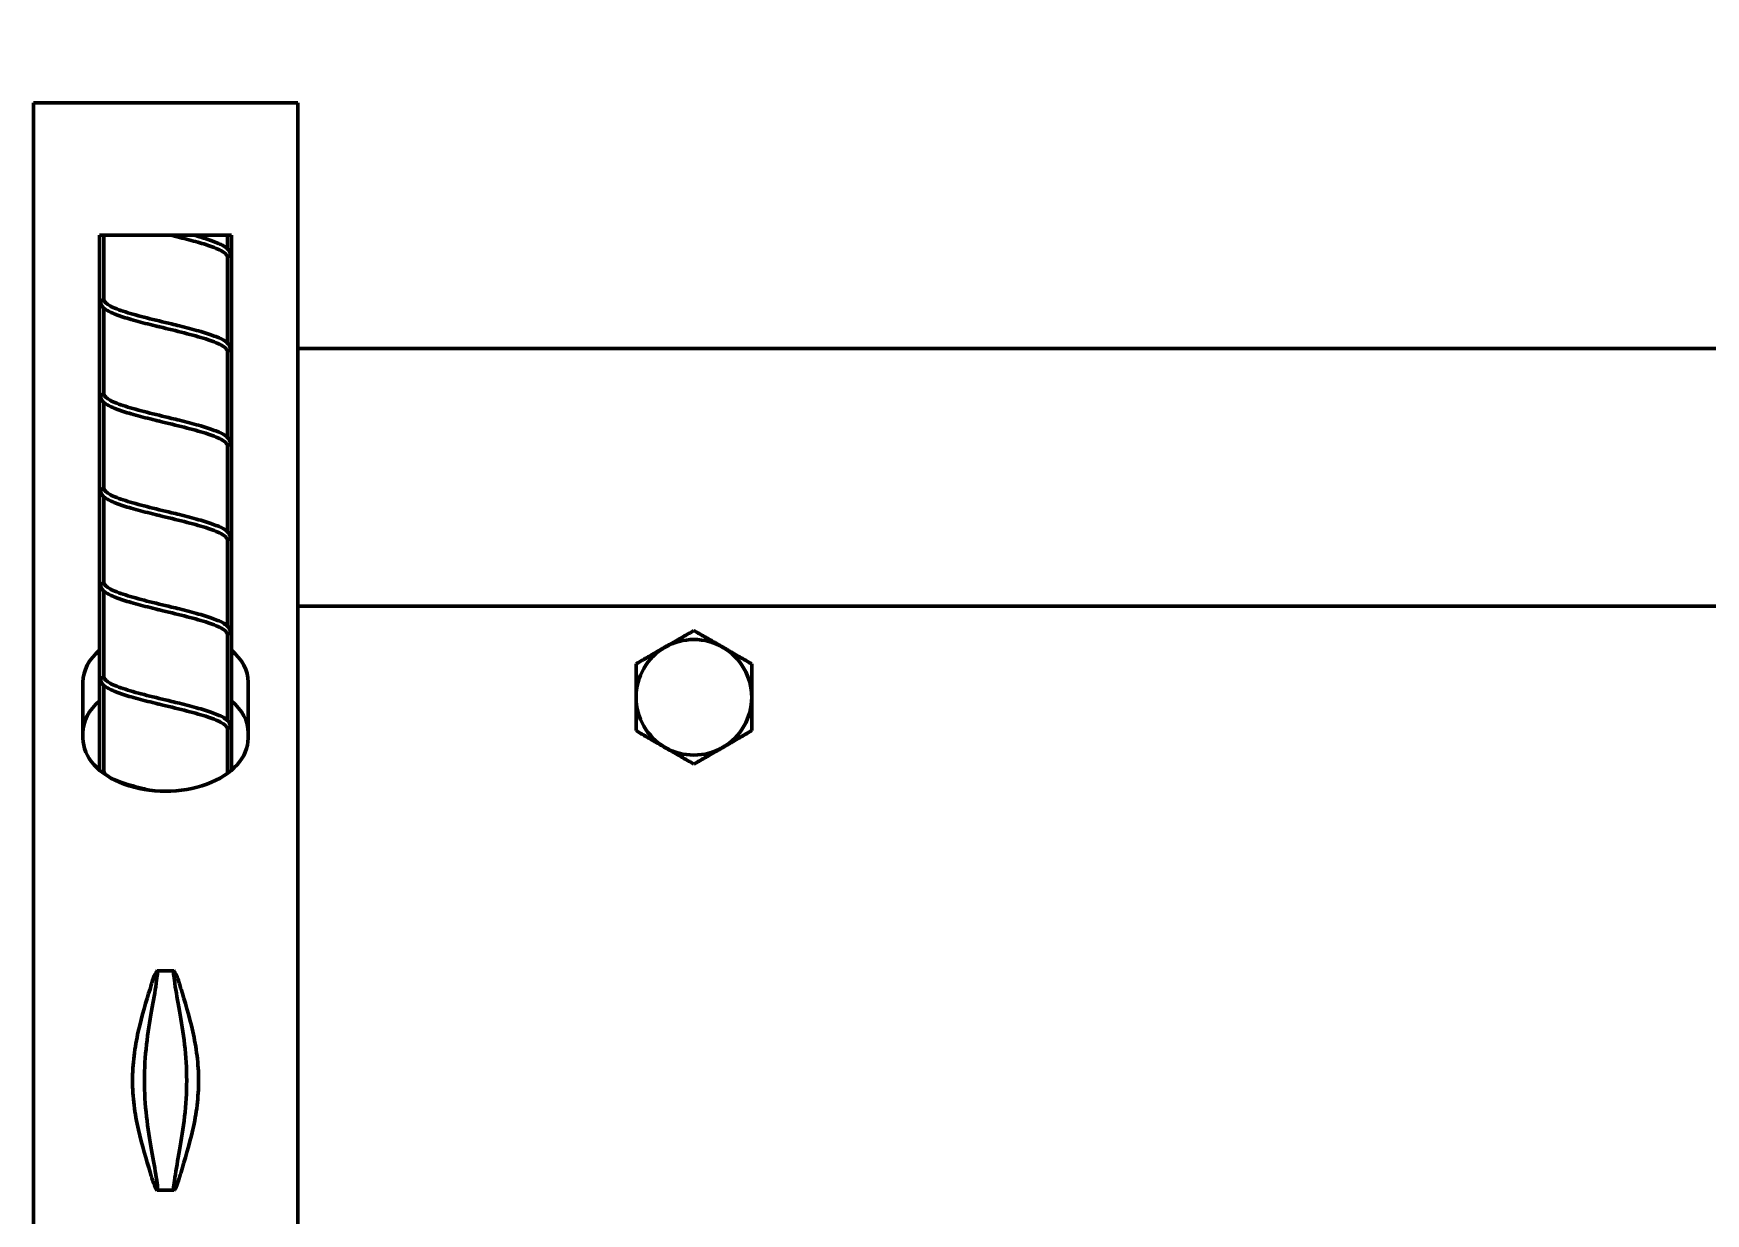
# Model space of a CAD drawing. Header units: inches. Extents: x 31 to 195, y 77 to 126.
# Drawn here: x 147.43 to 153.76, y 88.48 to 92.95 of the extents above; entities that cross this region are included whole.
import ezdxf

# ---------------------------------------------------------------- set-up
doc = ezdxf.new("R2010")
doc.units = ezdxf.units.IN
doc.header["$LTSCALE"] = 8
doc.header["$MEASUREMENT"] = 0
doc.layers.add('Visible (ANSI)', color=7, linetype='Continuous', lineweight=50)
doc.styles.get("Standard").update_dxf_attribs({"font": 'romans.shx'})
doc.dimstyles.get("Standard").update_dxf_attribs({"dimtxt": 1.5, "dimasz": 0.75, "dimexe": 0.5, "dimexo": 0.5, "dimgap": 0.5, "dimtad": 0, "dimtih": 1, "dimtoh": 1, "dimdec": 5, "dimzin": 0, "dimdsep": 46, "dimlunit": 5, "dimtxsty": 'Standard', "dimcen": 0, "dimclrd": 256, "dimclre": 256, "dimclrt": 256, "dimadec": 0, "dimazin": 0, "dimtfac": 0.75, "dimtdec": 5, "dimtofl": 0, "dimtmove": 0, "dimatfit": 3, "dimfxl": 0, "dimtolj": 1, "dimtzin": 0, "dimlwd": -1, "dimlwe": -1, "dimarcsym": 0})

# ---------------------------------------------------------------- blocks, each defined once
blk = doc.blocks.new('*D9')
for p, q in [((69.4331, 91.283), (69.4331, 102.0518)), ((191.9331, 93.938), (191.9331, 102.0518)), ((70.1831, 101.5518), (122.0726, 101.5518)), ((191.1831, 101.5518), (136.6976, 101.5518))]:
    blk.add_line(p, q)
for points in [[(70.1831, 101.6768), (70.1831, 101.4268), (69.4331, 101.5518)], [(191.1831, 101.6768), (191.1831, 101.4268), (191.9331, 101.5518)]]:
    blk.add_solid(points)
at = {"layer": 'Defpoints', "color": 0}
for p in [(191.9331, 101.5518), (191.9331, 93.438), (69.4331, 90.783)]:
    blk.add_point(p, dxfattribs=at)
at = {"insert": (129.3851, 101.5518), "char_height": 1.5, "attachment_point": 5}
blk.add_mtext('\\A1;122{\\H0.750000x;\\S1/2;} [3111]', dxfattribs=at)

msp = doc.modelspace()

# ---------------------------------------------------------------- linework, layer by layer
at = {"layer": 'Visible (ANSI)'}
for p, q in [((147.433108, 91.866955), (147.433108, 92.687955)), ((147.433108, 92.687955), (148.433108, 92.687955)), ((148.433108, 92.687955), (148.433108, 91.866955)), ((147.683733, 92.187955), (147.699213, 92.187955)), ((147.683733, 92.187955), (147.683733, 90.162138)), ((147.699213, 92.187955), (147.948878, 92.187955)), ((147.699213, 92.187955), (147.699213, 91.942249)), ((147.948878, 92.187955), (147.996271, 92.187955)), ((147.996271, 92.187955), (148.035968, 92.187955)), ((148.035968, 92.187955), (148.167003, 92.187955)), ((148.167003, 92.187955), (148.182483, 92.187955)), ((148.167003, 92.136504), (148.167003, 92.187955)), ((148.182483, 92.187955), (148.182483, 90.162138)), ((148.167003, 91.779419), (148.167003, 92.106135)), ((147.699213, 91.9116), (147.699213, 91.585106)), ((147.433108, 91.771199), (147.433108, 91.866955)), ((148.433108, 91.771199), (148.433108, 91.866955)), ((147.433108, 89.738618), (147.433108, 91.771199)), ((148.433108, 89.738618), (148.433108, 91.771199)), ((148.167003, 91.422276), (148.167003, 91.748992)), ((148.433108, 91.758955), (165.808108, 91.758955)), ((147.699213, 91.554457), (147.699213, 91.227963)), ((148.167003, 91.065133), (148.167003, 91.391849)), ((147.699213, 91.197314), (147.699213, 90.87082)), ((148.167003, 90.707991), (148.167003, 91.034706)), ((147.699213, 90.840171), (147.699213, 90.513677)), ((165.808108, 90.782955), (148.433108, 90.782955)), ((149.933017, 90.690545), (149.932613, 90.690545)), ((149.933017, 90.690545), (150.151766, 90.56425)), ((148.167003, 90.350848), (148.167003, 90.677564)), ((150.151766, 90.56425), (150.151361, 90.56425)), ((150.151766, 90.56425), (150.151766, 90.311659)), ((147.620608, 90.283195), (147.620608, 90.495315)), ((148.245608, 90.495315), (148.245608, 90.283195)), ((147.699213, 90.483028), (147.699213, 90.156534)), ((148.167003, 90.149982), (148.167003, 90.320421)), ((150.151766, 90.311659), (149.933017, 90.185364)), ((150.151766, 90.311659), (150.151361, 90.311659)), ((149.933017, 90.185364), (149.932613, 90.185364)), ((147.433108, 89.738618), (147.433108, 89.451351)), ((148.433108, 89.451351), (148.433108, 89.738618)), ((147.433108, 88.584217), (147.433108, 89.451351)), ((148.433108, 89.451351), (148.433108, 88.584217)), ((147.964372, 89.402207), (147.901513, 89.402182)), ((147.433108, 88.584217), (147.433108, 88.214914)), ((147.964702, 88.572207), (147.901843, 88.572182)), ((148.433108, 88.214914), (148.433108, 88.584217))]:
    msp.add_line(p, q, dxfattribs=at)
for centre, major_axis, ratio, start_param, end_param in [((149.932542, 90.437955), (0, -0.21875), 0.99999345, 3.66519143, 4.71238898), ((149.932542, 90.437955), (0, 0.21875), 0.99999345, 5.75958653, 6.80678408), ((149.932542, 90.437955), (0, 0.21875), 0.99999345, 4.71238898, 5.75958653), ((147.933108, 90.495315), (-0.3125, 0), 0.64278761, 5.63635823, 6.28318531), ((147.933108, 90.495315), (0.3125, 0), 0.64278761, 0, 0.64682707), ((149.932542, 90.437955), (0, -0.21875), 0.99999345, 4.71238898, 5.75958653), ((149.932542, 90.437955), (0, 0.21875), 0.99999345, 3.66519143, 4.71238898), ((147.933108, 90.303804), (-0.3125, 0), 0.64278761, 5.63635823, 6.28318531), ((147.933108, 90.303804), (0.3125, 0), 0.64278761, 0, 0.64682707), ((147.933108, 90.283195), (0.3125, 0), 0.64278761, 3.14159265, 6.28318531), ((149.932542, 90.437955), (0, -0.21875), 0.99999345, 5.75958653, 6.80678408)]:
    msp.add_ellipse(centre, major_axis=major_axis, ratio=ratio, start_param=start_param, end_param=end_param, dxfattribs=at)
for points, knots in [([(148.167003, 92.106135), (148.164993, 92.113752), (148.156704, 92.121294), (148.12855, 92.136529), (148.108971, 92.144071), (148.066041, 92.157745), (148.044558, 92.163764), (147.998289, 92.175879), (147.973797, 92.181897), (147.948878, 92.187955)], [0, 0, 0, 0, 0.246279009, 0.246279009, 0.492558018, 0.492558018, 0.68839115, 0.68839115, 0.884224282, 0.884224282, 0.884224282, 0.884224282]), ([(148.035968, 92.187955), (148.0599, 92.181533), (148.082239, 92.175024), (148.120177, 92.162143), (148.136281, 92.15563), (148.161281, 92.142097), (148.170283, 92.135406), (148.176147, 92.123961), (148.177038, 92.12156), (148.177577, 92.118797)], [0, 0, 0, 0, 0.206584828, 0.206584828, 0.411578552, 0.411578552, 0.623795508, 0.623795508, 0.673665679, 0.673665679, 0.673665679, 0.673665679]), ([(148.177868, 92.116002), (148.177875, 92.115596), (148.177865, 92.115189), (148.17776, 92.113581), (148.177534, 92.112409), (148.176723, 92.110392), (148.176198, 92.109574), (148.174776, 92.108156), (148.173902, 92.107615), (148.171731, 92.106721), (148.17037, 92.106422), (148.168262, 92.106197), (148.167636, 92.106156), (148.167003, 92.106135)], [0.1686954046, 0.1686954046, 0.1686954046, 0.1686954046, 0.1719430281, 0.1719430281, 0.1816510011, 0.1816510011, 0.1903114508, 0.1903114508, 0.1995096788, 0.1995096788, 0.2105702879, 0.2105702879, 0.215094254, 0.215094254, 0.215094254, 0.215094254]), ([(147.688625, 91.929231), (147.68853, 91.929715), (147.68846, 91.930207), (147.68836, 91.931268), (147.688338, 91.931839), (147.688347, 91.932407)], [0.38527842269, 0.38527842269, 0.38527842269, 0.38527842269, 0.38905853176, 0.38905853176, 0.39336742712, 0.39336742712, 0.39336742712, 0.39336742712]), ([(147.688347, 91.932407), (147.688354, 91.932871), (147.688383, 91.933334), (147.688542, 91.934778), (147.688754, 91.935737), (147.689095, 91.936631), (147.689486, 91.937656), (147.690029, 91.938546), (147.691502, 91.940076), (147.692401, 91.940658), (147.694617, 91.941611), (147.695983, 91.941929), (147.698046, 91.942174), (147.698626, 91.942221), (147.699213, 91.942249)], [0.3933674271, 0.3933674271, 0.3933674271, 0.3933674271, 0.3968863183, 0.3968863183, 0.40448876, 0.40448876, 0.40448876, 0.413214072, 0.413214072, 0.4222861104, 0.4222861104, 0.4329092095, 0.4329092095, 0.4369570776, 0.4369570776, 0.4369570776, 0.4369570776]), ([(147.894272, 91.844102), (147.868605, 91.850413), (147.843264, 91.856806), (147.797405, 91.869383), (147.776286, 91.875723), (147.740091, 91.888478), (147.724729, 91.895023), (147.701389, 91.908713), (147.693211, 91.915309), (147.689229, 91.926658), (147.688884, 91.927902), (147.688625, 91.929231)], [0, 0, 0, 0, 0.203430746, 0.203430746, 0.404937263, 0.404937263, 0.610847612, 0.610847612, 0.824043032, 0.824043032, 0.848613207, 0.848613207, 0.848613207, 0.848613207]), ([(147.699213, 91.942249), (147.701222, 91.934631), (147.709512, 91.92709), (147.737665, 91.911855), (147.757244, 91.904313), (147.805073, 91.889078), (147.832838, 91.881536), (147.892764, 91.866301), (147.924318, 91.85876), (147.965705, 91.848676), (147.97573, 91.846218), (147.985598, 91.843762)], [0, 0, 0, 0, 0.24627901, 0.24627901, 0.49255802, 0.49255802, 0.73883703, 0.73883703, 0.98511604, 0.98511604, 1.06484963, 1.06484963, 1.06484963, 1.06484963]), ([(148.167003, 91.748992), (148.164993, 91.75661), (148.156704, 91.764151), (148.12855, 91.779386), (148.108971, 91.786928), (148.061143, 91.802163), (148.033377, 91.809704), (147.973451, 91.824939), (147.941897, 91.832481), (147.905147, 91.841435), (147.89969, 91.842769), (147.894272, 91.844102)], [0, 0, 0, 0, 0.24627901, 0.24627901, 0.49255802, 0.49255802, 0.73883703, 0.73883703, 0.98511604, 0.98511604, 1.02832352, 1.02832352, 1.02832352, 1.02832352]), ([(147.985598, 91.843763), (148.011061, 91.837426), (148.035931, 91.831009), (148.08041, 91.818374), (148.100605, 91.812002), (148.134656, 91.799136), (148.14875, 91.792527), (148.168653, 91.778941), (148.175426, 91.772673), (148.177577, 91.761654)], [0, 0, 0, 0, 0.203969624, 0.203969624, 0.406026718, 0.406026718, 0.612891389, 0.612891389, 0.811777187, 0.811777187, 0.811777187, 0.811777187]), ([(148.177577, 91.761654), (148.177587, 91.761601), (148.177598, 91.761547), (148.177766, 91.760633), (148.177854, 91.759745), (148.177868, 91.75886)], [0.46052507914, 0.46052507914, 0.46052507914, 0.46052507914, 0.46095577741, 0.46095577741, 0.46790440995, 0.46790440995, 0.46790440995, 0.46790440995]), ([(148.177868, 91.75886), (148.177876, 91.758362), (148.17786, 91.757865), (148.177719, 91.75619), (148.177473, 91.755048), (148.176621, 91.753067), (148.176067, 91.752261), (148.174584, 91.750874), (148.173677, 91.750352), (148.171435, 91.749497), (148.170031, 91.749221), (148.168007, 91.749038), (148.167507, 91.749009), (148.167003, 91.748992)], [0.46790441, 0.46790441, 0.46790441, 0.46790441, 0.4718081582, 0.4718081582, 0.4812317107, 0.4812317107, 0.4898713876, 0.4898713876, 0.4991058623, 0.4991058623, 0.5102974269, 0.5102974269, 0.5138992072, 0.5138992072, 0.5138992072, 0.5138992072]), ([(147.688347, 91.575265), (147.688349, 91.575402), (147.688353, 91.57554), (147.688415, 91.576984), (147.688637, 91.578265), (147.689458, 91.58046), (147.689996, 91.581356), (147.691456, 91.582896), (147.692348, 91.583484), (147.694547, 91.584447), (147.695904, 91.584771), (147.697986, 91.585027), (147.698595, 91.585076), (147.699213, 91.585106)], [0.21131415, 0.21131415, 0.21131415, 0.21131415, 0.2123574004, 0.2123574004, 0.222267899, 0.222267899, 0.2310167329, 0.2310167329, 0.2400883716, 0.2400883716, 0.25069229, 0.25069229, 0.2549544298, 0.2549544298, 0.2549544298, 0.2549544298]), ([(147.894272, 91.486959), (147.868605, 91.493271), (147.843264, 91.499663), (147.797405, 91.51224), (147.776286, 91.518581), (147.740091, 91.531335), (147.724729, 91.537881), (147.701389, 91.55157), (147.693211, 91.558166), (147.689229, 91.569515), (147.688884, 91.570759), (147.688625, 91.572088)], [0, 0, 0, 0, 0.203430746, 0.203430746, 0.404937263, 0.404937263, 0.610847612, 0.610847612, 0.824043032, 0.824043032, 0.848613207, 0.848613207, 0.848613207, 0.848613207]), ([(147.699213, 91.585106), (147.701222, 91.577488), (147.709512, 91.569947), (147.737665, 91.554712), (147.757244, 91.54717), (147.805073, 91.531935), (147.832838, 91.524394), (147.892764, 91.509159), (147.924318, 91.501617), (147.965705, 91.491533), (147.97573, 91.489075), (147.985598, 91.48662)], [0, 0, 0, 0, 0.24627901, 0.24627901, 0.49255802, 0.49255802, 0.73883703, 0.73883703, 0.98511604, 0.98511604, 1.06484963, 1.06484963, 1.06484963, 1.06484963]), ([(148.167003, 91.391849), (148.164993, 91.399467), (148.156704, 91.407008), (148.12855, 91.422243), (148.108971, 91.429785), (148.061143, 91.44502), (148.033377, 91.452562), (147.973451, 91.467797), (147.941897, 91.475338), (147.905147, 91.484292), (147.89969, 91.485626), (147.894272, 91.486959)], [0, 0, 0, 0, 0.24627901, 0.24627901, 0.49255802, 0.49255802, 0.73883703, 0.73883703, 0.98511604, 0.98511604, 1.02832352, 1.02832352, 1.02832352, 1.02832352]), ([(147.985598, 91.48662), (148.011061, 91.480283), (148.035931, 91.473866), (148.08041, 91.461231), (148.100605, 91.454859), (148.134656, 91.441993), (148.14875, 91.435385), (148.168653, 91.421798), (148.175426, 91.41553), (148.177577, 91.404511)], [0, 0, 0, 0, 0.203969624, 0.203969624, 0.406026718, 0.406026718, 0.612891389, 0.612891389, 0.811777187, 0.811777187, 0.811777187, 0.811777187]), ([(148.177868, 91.401717), (148.177889, 91.400409), (148.17775, 91.399101), (148.177098, 91.396883), (148.17666, 91.395984), (148.175428, 91.39442), (148.174666, 91.393808), (148.172744, 91.392772), (148.171535, 91.392397), (148.169172, 91.391982), (148.168104, 91.391886), (148.167003, 91.391849)], [0.4021176952, 0.4021176952, 0.4021176952, 0.4021176952, 0.4120822148, 0.4120822148, 0.4204192736, 0.4204192736, 0.4288881644, 0.4288881644, 0.438800787, 0.438800787, 0.4462121572, 0.4462121572, 0.4462121572, 0.4462121572]), ([(147.688347, 91.218122), (147.688349, 91.218253), (147.688353, 91.218384), (147.688413, 91.219823), (147.688633, 91.221106), (147.689452, 91.223305), (147.689988, 91.224202), (147.691445, 91.225745), (147.692335, 91.226334), (147.69453, 91.227299), (147.695885, 91.227624), (147.697971, 91.227883), (147.698588, 91.227933), (147.699213, 91.227963)], [0.2009056884, 0.2009056884, 0.2009056884, 0.2009056884, 0.2018765812, 0.2018765812, 0.2115669825, 0.2115669825, 0.2201198577, 0.2201198577, 0.2289872037, 0.2289872037, 0.2393534462, 0.2393534462, 0.243575466, 0.243575466, 0.243575466, 0.243575466]), ([(147.894272, 91.129816), (147.868605, 91.136128), (147.843264, 91.142521), (147.797405, 91.155097), (147.776286, 91.161438), (147.740091, 91.174192), (147.724729, 91.180738), (147.701389, 91.194428), (147.693211, 91.201023), (147.689229, 91.212372), (147.688884, 91.213616), (147.688625, 91.214945)], [0, 0, 0, 0, 0.203430746, 0.203430746, 0.404937263, 0.404937263, 0.610847612, 0.610847612, 0.824043032, 0.824043032, 0.848613207, 0.848613207, 0.848613207, 0.848613207]), ([(147.699213, 91.227963), (147.701222, 91.220346), (147.709512, 91.212804), (147.737665, 91.197569), (147.757244, 91.190027), (147.805073, 91.174792), (147.832838, 91.167251), (147.892764, 91.152016), (147.924318, 91.144474), (147.965705, 91.13439), (147.97573, 91.131932), (147.985598, 91.129477)], [0, 0, 0, 0, 0.24627901, 0.24627901, 0.49255802, 0.49255802, 0.73883703, 0.73883703, 0.98511604, 0.98511604, 1.06484963, 1.06484963, 1.06484963, 1.06484963]), ([(148.167003, 91.034706), (148.164993, 91.042324), (148.156704, 91.049865), (148.12855, 91.0651), (148.108971, 91.072642), (148.061143, 91.087877), (148.033377, 91.095419), (147.973451, 91.110654), (147.941897, 91.118195), (147.905147, 91.127149), (147.89969, 91.128483), (147.894272, 91.129816)], [0, 0, 0, 0, 0.24627901, 0.24627901, 0.49255802, 0.49255802, 0.73883703, 0.73883703, 0.98511604, 0.98511604, 1.02832352, 1.02832352, 1.02832352, 1.02832352]), ([(147.985598, 91.129477), (148.011061, 91.123141), (148.035931, 91.116723), (148.08041, 91.104088), (148.100605, 91.097716), (148.134656, 91.08485), (148.14875, 91.078242), (148.168653, 91.064655), (148.175426, 91.058388), (148.177577, 91.047368)], [0, 0, 0, 0, 0.203969624, 0.203969624, 0.406026718, 0.406026718, 0.612891389, 0.612891389, 0.811777187, 0.811777187, 0.811777187, 0.811777187]), ([(148.177868, 91.044574), (148.177875, 91.044167), (148.177865, 91.043761), (148.17776, 91.042152), (148.177534, 91.04098), (148.176723, 91.038963), (148.176198, 91.038145), (148.174776, 91.036727), (148.173902, 91.036186), (148.171731, 91.035292), (148.17037, 91.034993), (148.168262, 91.034768), (148.167636, 91.034727), (148.167003, 91.034706)], [0.1686954076, 0.1686954076, 0.1686954076, 0.1686954076, 0.1719430384, 0.1719430384, 0.1816510101, 0.1816510101, 0.1903114601, 0.1903114601, 0.1995096894, 0.1995096894, 0.2105703006, 0.2105703006, 0.2150942591, 0.2150942591, 0.2150942591, 0.2150942591]), ([(147.688625, 90.857803), (147.688623, 90.857815), (147.68862, 90.857828), (147.68842, 90.858867), (147.68833, 90.859927), (147.688347, 90.860979)], [0.38500383075, 0.38500383075, 0.38500383075, 0.38500383075, 0.38510172901, 0.38510172901, 0.39310559113, 0.39310559113, 0.39310559113, 0.39310559113]), ([(147.688347, 90.860979), (147.688348, 90.861074), (147.688351, 90.861168), (147.688392, 90.862367), (147.688549, 90.863461), (147.688853, 90.864488), (147.689173, 90.865566), (147.689646, 90.86653), (147.690968, 90.86819), (147.691781, 90.868836), (147.69381, 90.869909), (147.695063, 90.870291), (147.697339, 90.870683), (147.698264, 90.870775), (147.699213, 90.87082)], [0.3931055911, 0.3931055911, 0.3931055911, 0.3931055911, 0.39382745, 0.39382745, 0.4022393216, 0.4022393216, 0.4022393216, 0.4110709678, 0.4110709678, 0.4199548112, 0.4199548112, 0.4300993339, 0.4300993339, 0.4365690112, 0.4365690112, 0.4365690112, 0.4365690112]), ([(147.894272, 90.772673), (147.868605, 90.778985), (147.843264, 90.785378), (147.797405, 90.797954), (147.776286, 90.804295), (147.740091, 90.817049), (147.724729, 90.823595), (147.701389, 90.837285), (147.693211, 90.84388), (147.689229, 90.855229), (147.688884, 90.856473), (147.688625, 90.857803)], [0, 0, 0, 0, 0.203430746, 0.203430746, 0.404937263, 0.404937263, 0.610847612, 0.610847612, 0.824043032, 0.824043032, 0.848613207, 0.848613207, 0.848613207, 0.848613207]), ([(147.699213, 90.87082), (147.701222, 90.863203), (147.709512, 90.855661), (147.737665, 90.840426), (147.757244, 90.832884), (147.805073, 90.817649), (147.832838, 90.810108), (147.892764, 90.794873), (147.924318, 90.787331), (147.965705, 90.777248), (147.97573, 90.774789), (147.985598, 90.772334)], [0, 0, 0, 0, 0.24627901, 0.24627901, 0.49255802, 0.49255802, 0.73883703, 0.73883703, 0.98511604, 0.98511604, 1.06484963, 1.06484963, 1.06484963, 1.06484963]), ([(148.167003, 90.677564), (148.164993, 90.685181), (148.156704, 90.692723), (148.12855, 90.707958), (148.108971, 90.715499), (148.061143, 90.730734), (148.033377, 90.738276), (147.973451, 90.753511), (147.941897, 90.761052), (147.905147, 90.770006), (147.89969, 90.77134), (147.894272, 90.772673)], [0, 0, 0, 0, 0.24627901, 0.24627901, 0.49255802, 0.49255802, 0.73883703, 0.73883703, 0.98511604, 0.98511604, 1.02832352, 1.02832352, 1.02832352, 1.02832352]), ([(147.985598, 90.772334), (148.011061, 90.765998), (148.035931, 90.75958), (148.08041, 90.746946), (148.100605, 90.740573), (148.134656, 90.727707), (148.14875, 90.721099), (148.168653, 90.707513), (148.175426, 90.701245), (148.177577, 90.690225)], [0, 0, 0, 0, 0.203969624, 0.203969624, 0.406026718, 0.406026718, 0.612891389, 0.612891389, 0.811777187, 0.811777187, 0.811777187, 0.811777187]), ([(148.177868, 90.687431), (148.177882, 90.686565), (148.177824, 90.685699), (148.177495, 90.68376), (148.177166, 90.682733), (148.176157, 90.680948), (148.17552, 90.680233), (148.17388, 90.679014), (148.172858, 90.678547), (148.17031, 90.677823), (148.168763, 90.677628), (148.167076, 90.677566), (148.16704, 90.677565), (148.167003, 90.677564)], [0.1917944745, 0.1917944745, 0.1917944745, 0.1917944745, 0.1985404851, 0.1985404851, 0.2074376132, 0.2074376132, 0.2159419531, 0.2159419531, 0.2253186601, 0.2253186601, 0.2363971454, 0.2363971454, 0.2366448624, 0.2366448624, 0.2366448624, 0.2366448624]), ([(148.177577, 90.690225), (148.177662, 90.689792), (148.177728, 90.689354), (148.177829, 90.688422), (148.177861, 90.687927), (148.177868, 90.687431)], [0.18445781328, 0.18445781328, 0.18445781328, 0.18445781328, 0.1879342681, 0.1879342681, 0.19179447447, 0.19179447447, 0.19179447447, 0.19179447447]), ([(147.688347, 90.503836), (147.688349, 90.503967), (147.688353, 90.504098), (147.688413, 90.505537), (147.688633, 90.506821), (147.689452, 90.509019), (147.689988, 90.509916), (147.691445, 90.511459), (147.692335, 90.512048), (147.69453, 90.513013), (147.695885, 90.513338), (147.697971, 90.513597), (147.698588, 90.513647), (147.699213, 90.513677)], [0.2009057466, 0.2009057466, 0.2009057466, 0.2009057466, 0.2018765993, 0.2018765993, 0.2115670083, 0.2115670083, 0.2201198848, 0.2201198848, 0.228987227, 0.228987227, 0.2393534612, 0.2393534612, 0.2435755227, 0.2435755227, 0.2435755227, 0.2435755227]), ([(147.894272, 90.41553), (147.868605, 90.421842), (147.843264, 90.428235), (147.797405, 90.440812), (147.776286, 90.447152), (147.740091, 90.459906), (147.724729, 90.466452), (147.701389, 90.480142), (147.693211, 90.486737), (147.689229, 90.498086), (147.688884, 90.49933), (147.688625, 90.50066)], [0, 0, 0, 0, 0.203430746, 0.203430746, 0.404937263, 0.404937263, 0.610847612, 0.610847612, 0.824043032, 0.824043032, 0.848613207, 0.848613207, 0.848613207, 0.848613207]), ([(147.699213, 90.513677), (147.701222, 90.50606), (147.709512, 90.498518), (147.737665, 90.483283), (147.757244, 90.475742), (147.805073, 90.460507), (147.832838, 90.452965), (147.892764, 90.43773), (147.924318, 90.430188), (147.965705, 90.420105), (147.97573, 90.417646), (147.985598, 90.415191)], [0, 0, 0, 0, 0.24627901, 0.24627901, 0.49255802, 0.49255802, 0.73883703, 0.73883703, 0.98511604, 0.98511604, 1.06484963, 1.06484963, 1.06484963, 1.06484963]), ([(148.167003, 90.320421), (148.164993, 90.328038), (148.156704, 90.33558), (148.12855, 90.350815), (148.108971, 90.358356), (148.061143, 90.373591), (148.033377, 90.381133), (147.973451, 90.396368), (147.941897, 90.40391), (147.905147, 90.412863), (147.89969, 90.414198), (147.894272, 90.41553)], [0, 0, 0, 0, 0.24627901, 0.24627901, 0.49255802, 0.49255802, 0.73883703, 0.73883703, 0.98511604, 0.98511604, 1.02832352, 1.02832352, 1.02832352, 1.02832352]), ([(147.985598, 90.415191), (148.011061, 90.408855), (148.035931, 90.402437), (148.08041, 90.389803), (148.100605, 90.383431), (148.134656, 90.370564), (148.14875, 90.363956), (148.168653, 90.35037), (148.175426, 90.344102), (148.177577, 90.333082)], [0, 0, 0, 0, 0.203969624, 0.203969624, 0.406026718, 0.406026718, 0.612891389, 0.612891389, 0.811777187, 0.811777187, 0.811777187, 0.811777187]), ([(148.177868, 90.330288), (148.177887, 90.329085), (148.17777, 90.327881), (148.177205, 90.325724), (148.176794, 90.324795), (148.175619, 90.323181), (148.17489, 90.322545), (148.173042, 90.321465), (148.171881, 90.321066), (148.169453, 90.32058), (148.168251, 90.320462), (148.167003, 90.320421)], [0.4171816479, 0.4171816479, 0.4171816479, 0.4171816479, 0.4264398786, 0.4264398786, 0.4349175177, 0.4349175177, 0.4433962471, 0.4433962471, 0.4531938127, 0.4531938127, 0.4616115972, 0.4616115972, 0.4616115972, 0.4616115972]), ([(148.177578, 90.333082), (148.17773, 90.332301), (148.177823, 90.331502), (148.177862, 90.330564), (148.177866, 90.330426), (148.177868, 90.330288)], [0.40995166293, 0.40995166293, 0.40995166293, 0.40995166293, 0.41612143448, 0.41612143448, 0.41718164787, 0.41718164787, 0.41718164787, 0.41718164787]), ([(147.692567, 90.154964), (147.692784, 90.155085), (147.693007, 90.155196), (147.694401, 90.155829), (147.695738, 90.156165), (147.69786, 90.156445), (147.698531, 90.156502), (147.699213, 90.156534)], [0.2424398041, 0.2424398041, 0.2424398041, 0.2424398041, 0.244597588, 0.244597588, 0.2555295461, 0.2555295461, 0.2604016475, 0.2604016475, 0.2604016475, 0.2604016475]), ([(147.730937, 90.130023), (147.74419, 90.12367), (147.761158, 90.117352), (147.805073, 90.103364), (147.832838, 90.095822), (147.864972, 90.087653), (147.86715, 90.087102), (147.869336, 90.086551)], [0.286586406, 0.286586406, 0.286586406, 0.286586406, 0.492558018, 0.492558018, 0.738837027, 0.738837027, 0.756675373, 0.756675373, 0.756675373, 0.756675373]), ([(147.880358, 89.35406), (147.880597, 89.354879), (147.880837, 89.355686), (147.885208, 89.370236), (147.889767, 89.3822), (147.897207, 89.398177), (147.900034, 89.402181), (147.901513, 89.402182)], [1.497528794, 1.497528794, 1.497528794, 1.497528794, 1.506293997, 1.506293997, 1.65781056, 1.65781056, 1.809327124, 1.809327124, 1.809327124, 1.809327124]), ([(147.901513, 89.402182), (147.902971, 89.402182), (147.903298, 89.398278), (147.901724, 89.382407), (147.899885, 89.370444), (147.897831, 89.355818), (147.89771, 89.354949), (147.897587, 89.354066)], [1.809327124, 1.809327124, 1.809327124, 1.809327124, 1.958690232, 1.958690232, 2.10805334, 2.10805334, 2.117335061, 2.117335061, 2.117335061, 2.117335061]), ([(147.968336, 89.354095), (147.968213, 89.354977), (147.968091, 89.355846), (147.966026, 89.37047), (147.964177, 89.382432), (147.962591, 89.398302), (147.962914, 89.402206), (147.964372, 89.402207)], [0.290928147, 0.290928147, 0.290928147, 0.290928147, 0.300209869, 0.300209869, 0.449572977, 0.449572977, 0.598936084, 0.598936084, 0.598936084, 0.598936084]), ([(147.964372, 89.402207), (147.965857, 89.402207), (147.968702, 89.398175), (147.976193, 89.382093), (147.980783, 89.370052), (147.985148, 89.355516), (147.985357, 89.354813), (147.985566, 89.354101)], [0.598936084, 0.598936084, 0.598936084, 0.598936084, 0.75103081, 0.75103081, 0.903125536, 0.903125536, 0.9107477, 0.9107477, 0.9107477, 0.9107477]), ([(147.808108, 88.987144), (147.808095, 89.017854), (147.810043, 89.049426), (147.817652, 89.112098), (147.823291, 89.143202), (147.843337, 89.232999), (147.860687, 89.288217), (147.87632, 89.340381), (147.878361, 89.347238), (147.880358, 89.35406)], [1.09730069, 1.09730069, 1.09730069, 1.09730069, 1.33130605, 1.33130605, 1.56531141, 1.56531141, 2.03332213, 2.03332213, 2.10345787, 2.10345787, 2.10345787, 2.10345787]), ([(147.897587, 89.354066), (147.893273, 89.323001), (147.886839, 89.288225), (147.873272, 89.210872), (147.866157, 89.167833), (147.856028, 89.078785), (147.853089, 89.032763), (147.853108, 88.987162)], [-1.02033115, -1.02033115, -1.02033115, -1.02033115, -0.69495997, -0.69495997, -0.34747998, -0.34747998, 0, 0, 0, 0]), ([(148.013108, 88.987226), (148.013089, 89.032827), (148.010114, 89.078846), (147.999914, 89.167886), (147.992766, 89.210919), (147.979137, 89.288261), (147.972675, 89.323033), (147.968336, 89.354095)], [6.66177475, 6.66177475, 6.66177475, 6.66177475, 7.00925474, 7.00925474, 7.35673472, 7.35673472, 7.6821059, 7.6821059, 7.6821059, 7.6821059]), ([(147.985566, 89.354101), (147.987568, 89.347281), (147.989615, 89.340426), (148.005289, 89.288275), (148.022683, 89.23307), (148.0428, 89.143289), (148.048464, 89.11219), (148.056123, 89.049524), (148.058095, 89.017953), (148.058108, 88.987244)], [7.00204599, 7.00204599, 7.00204599, 7.00204599, 7.07218173, 7.07218173, 7.54019245, 7.54019245, 7.77419781, 7.77419781, 8.00820317, 8.00820317, 8.00820317, 8.00820317]), ([(147.880649, 88.620287), (147.878647, 88.627107), (147.8766, 88.633963), (147.860926, 88.686114), (147.843532, 88.741318), (147.823415, 88.831099), (147.817751, 88.862198), (147.810092, 88.924864), (147.80812, 88.956435), (147.808108, 88.987144)], [7.00204599, 7.00204599, 7.00204599, 7.00204599, 7.07218173, 7.07218173, 7.54019245, 7.54019245, 7.77419781, 7.77419781, 8.00820317, 8.00820317, 8.00820317, 8.00820317]), ([(147.853108, 88.987162), (147.853126, 88.941561), (147.856101, 88.895542), (147.866301, 88.806502), (147.87345, 88.763469), (147.887079, 88.686127), (147.89354, 88.651355), (147.897879, 88.620294)], [0, 0, 0, 0, 0.34747998, 0.34747998, 0.69495997, 0.69495997, 1.02033115, 1.02033115, 1.02033115, 1.02033115]), ([(147.968628, 88.620322), (147.972942, 88.651387), (147.979376, 88.686164), (147.992943, 88.763517), (148.000058, 88.806555), (148.010187, 88.895604), (148.013126, 88.941625), (148.013108, 88.987226)], [5.6414436, 5.6414436, 5.6414436, 5.6414436, 5.96681478, 5.96681478, 6.31429477, 6.31429477, 6.66177475, 6.66177475, 6.66177475, 6.66177475]), ([(148.058108, 88.987244), (148.05812, 88.956534), (148.056172, 88.924962), (148.048563, 88.86229), (148.042924, 88.831186), (148.022878, 88.74139), (148.005529, 88.686171), (147.989896, 88.634008), (147.987854, 88.62715), (147.985858, 88.620329)], [1.09730069, 1.09730069, 1.09730069, 1.09730069, 1.33130605, 1.33130605, 1.56531141, 1.56531141, 2.03332213, 2.03332213, 2.10345787, 2.10345787, 2.10345787, 2.10345787]), ([(147.901843, 88.572182), (147.900358, 88.572181), (147.897513, 88.576213), (147.890022, 88.592295), (147.885432, 88.604336), (147.881067, 88.618872), (147.880858, 88.619575), (147.880649, 88.620287)], [0.598936084, 0.598936084, 0.598936084, 0.598936084, 0.75103081, 0.75103081, 0.903125536, 0.903125536, 0.9107477, 0.9107477, 0.9107477, 0.9107477]), ([(147.897879, 88.620294), (147.898002, 88.619411), (147.898124, 88.618542), (147.900189, 88.603918), (147.902038, 88.591956), (147.903624, 88.576087), (147.903301, 88.572182), (147.901843, 88.572182)], [0.290928147, 0.290928147, 0.290928147, 0.290928147, 0.300209869, 0.300209869, 0.449572977, 0.449572977, 0.598936084, 0.598936084, 0.598936084, 0.598936084]), ([(147.964702, 88.572207), (147.963244, 88.572206), (147.962918, 88.57611), (147.964491, 88.591981), (147.96633, 88.603944), (147.968384, 88.61857), (147.968505, 88.619439), (147.968628, 88.620322)], [1.809325195, 1.809325195, 1.809325195, 1.809325195, 1.958688303, 1.958688303, 2.108051411, 2.108051411, 2.117333132, 2.117333132, 2.117333132, 2.117333132]), ([(147.985858, 88.620329), (147.985649, 88.619617), (147.985441, 88.618914), (147.981088, 88.604374), (147.976507, 88.59233), (147.969029, 88.576241), (147.966187, 88.572207), (147.964702, 88.572207)], [1.49751358, 1.49751358, 1.49751358, 1.49751358, 1.505135743, 1.505135743, 1.657230469, 1.657230469, 1.809325195, 1.809325195, 1.809325195, 1.809325195])]:
    msp.add_open_spline(points, degree=3, knots=knots, dxfattribs=at)
for points in [[(148.177577, 92.118797), (148.177755, 92.117885), (148.177854, 92.116943), (148.177868, 92.116002)], [(147.688625, 91.572088), (147.688422, 91.573126), (147.68833, 91.574199), (147.688347, 91.575265)], [(148.177577, 91.404511), (148.177755, 91.4036), (148.177854, 91.402658), (148.177868, 91.401717)], [(147.688625, 91.214945), (147.688422, 91.215984), (147.68833, 91.217057), (147.688347, 91.218122)], [(148.177577, 91.047368), (148.177755, 91.046457), (148.177854, 91.045514), (148.177868, 91.044574)], [(147.688625, 90.50066), (147.688422, 90.501698), (147.68833, 90.502771), (147.688347, 90.503836)], [(147.699213, 90.156534), (147.70042, 90.151958), (147.703893, 90.14741), (147.709526, 90.142856)]]:
    msp.add_open_spline(points, degree=3, dxfattribs=at)
for points in [[(149.823168, 90.627398), (149.873929, 90.656705), (149.932613, 90.690545)], [(149.932613, 90.690545), (149.991156, 90.656705), (150.041916, 90.627398)], [(149.713864, 90.56425), (149.772407, 90.598091), (149.823168, 90.627398)], [(150.041916, 90.627398), (150.092677, 90.598091), (150.151361, 90.56425)], [(149.713794, 90.437955), (149.713794, 90.496568), (149.713864, 90.56425)], [(150.151361, 90.56425), (150.151291, 90.496568), (150.151291, 90.437955)], [(149.713864, 90.311659), (149.713794, 90.379341), (149.713794, 90.437955)], [(150.151291, 90.437955), (150.151291, 90.379341), (150.151361, 90.311659)], [(149.823168, 90.248512), (149.772407, 90.277818), (149.713864, 90.311659)], [(150.151361, 90.311659), (150.092677, 90.277818), (150.041916, 90.248512)], [(149.932613, 90.185364), (149.873929, 90.219205), (149.823168, 90.248512)], [(150.041916, 90.248512), (149.991156, 90.219205), (149.932613, 90.185364)]]:
    msp.add_rational_spline(points, [1, 1.0379548493, 1], degree=2, dxfattribs=at)

# ---------------------------------------------------------------- dimensions: what is measured, and where the dimension line sits
dim = msp.add_linear_dim(base=(191.933108, 101.551773), p1=(69.433118, 90.782955), p2=(191.933108, 93.437955), dimstyle='Standard')
dim.commit()
dim.dimension.update_dxf_attribs({"geometry": '*D9', "text_midpoint": (129.385087, 101.551773), "dimtype": 160})

doc.saveas('drawing.dxf')
